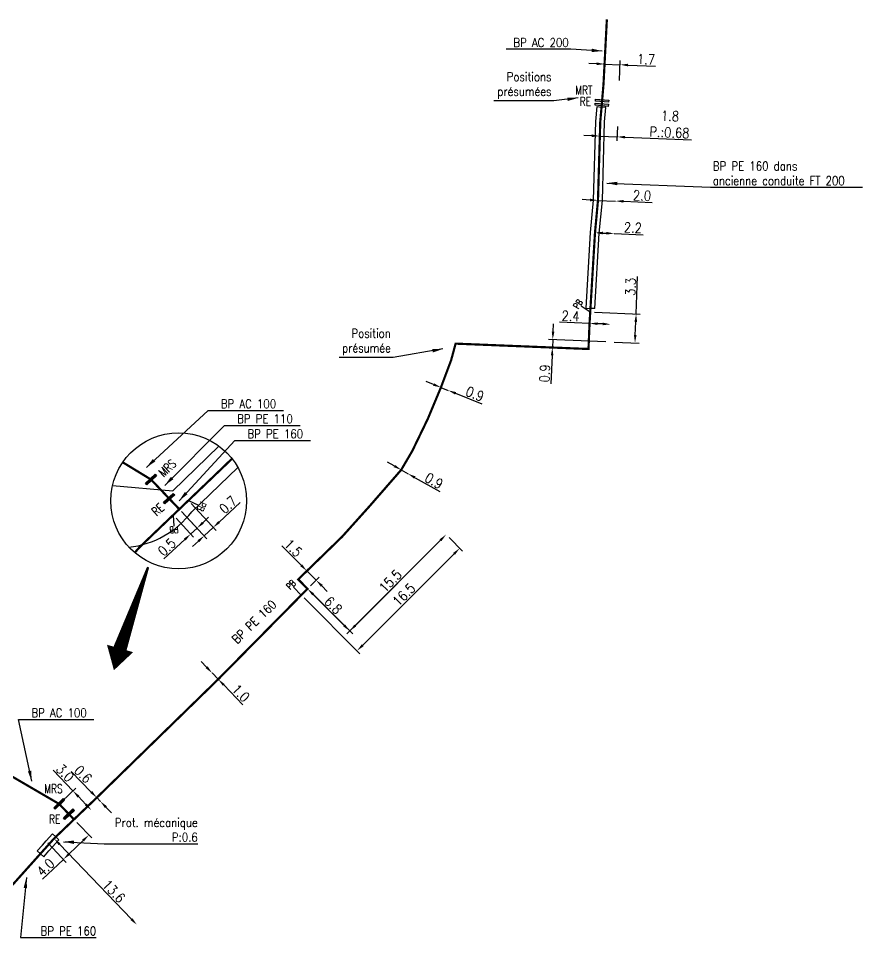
# Model space of a CAD drawing. Header units: millimetres. Extents: x 184998 to 186003, y 126995 to 128002.
# Drawn here: x 185500.7 to 185596.8, y 127895.6 to 128000.2 of the extents above; entities that cross this region are included whole.
import ezdxf
from ezdxf.enums import TextEntityAlignment as Align

# ---------------------------------------------------------------- set-up
doc = ezdxf.new("R2010")
doc.units = ezdxf.units.MM
doc.header["$PDMODE"] = 34
doc.linetypes.add('L_25_AP', pattern=[2000, 1000, 1000])
doc.linetypes.add('L_25_PE', pattern=[2000, 1000, 1000])
doc.layers.get('0').update_dxf_attribs({"linetype": 'CONTINUOUS'})
doc.layers.get('DEFPOINTS').update_dxf_attribs({"linetype": 'CONTINUOUS'})
for name, color, linetype in [('L_150', 1, 'CONTINUOUS'), ('L_340', 7, 'CONTINUOUS'), ('L_400', 7, 'CONTINUOUS'), ('L_420', 7, 'CONTINUOUS'), ('L_900', 7, 'CONTINUOUS')]:
    doc.layers.add(name, color=color, linetype=linetype)
doc.styles.add('G_ROMANS', font='ROMANS.SHX', dxfattribs={"width": 0.75})
doc.styles.get("Standard").update_dxf_attribs({"font": 'romans.shx', "width": 0.85})
doc.dimstyles.get("Standard").update_dxf_attribs({"dimtxt": 1.5, "dimasz": 1.2, "dimexe": 0.625, "dimexo": 0.625, "dimgap": 0.25, "dimtad": 1, "dimdec": 1, "dimzin": 0, "dimdsep": 46, "dimtxsty": 'Standard', "dimcen": -0.5, "dimadec": 0, "dimazin": 0, "dimtfac": 1, "dimtdec": 1, "dimtmove": 0, "dimatfit": 3, "dimfxl": 0, "dimtolj": 1, "dimtzin": 0, "dimarcsym": 0})

# ---------------------------------------------------------------- blocks, each defined once
blk = doc.blocks.new('*D191')
at = {"layer": 'DEFPOINTS', "color": 0, "linetype": 'Continuous', "transparency": 16777216}
for p in [(185504.81, 127906.85), (185514.23, 127897.04), (185514.23, 127897.04)]:
    blk.add_point(p, dxfattribs=at)
at = {"layer": 'L_150', "color": 0, "linetype": 'Continuous', "lineweight": -2, "transparency": 16777216}
blk.add_line((185505.43, 127906.2), (185513.61, 127897.69), dxfattribs=at)
at = {"layer": 'L_150', "color": 0, "linetype": 'Continuous', "transparency": 16777216}
for points in [[(185505.54, 127906.3), (185505.33, 127906.09), (185504.81, 127906.85)], [(185513.72, 127897.79), (185513.5, 127897.58), (185514.23, 127897.04)]]:
    blk.add_solid(points, dxfattribs=at)
at = {"layer": 'L_150', "color": 0, "linetype": 'Continuous', "transparency": 16777216, "insert": (185511.61, 127900.85), "char_height": 1.125, "attachment_point": 5, "rotation": 313.8435}
blk.add_mtext('\\A1;13.6', dxfattribs=at)
blk = doc.blocks.new('*D193')
at = {"layer": 'DEFPOINTS', "color": 0, "linetype": 'Continuous', "transparency": 16777216}
for p in [(185522.79, 127925.68), (185523.49, 127924.97), (185523.49, 127924.97)]:
    blk.add_point(p, dxfattribs=at)
at = {"layer": 'L_150', "color": 0, "linetype": 'Continuous', "lineweight": -2, "transparency": 16777216}
for p, q in [((185522.17, 127926.33), (185521.54, 127926.98)), ((185522.79, 127925.68), (185523.49, 127924.97)), ((185524.11, 127924.32), (185526.3, 127922.06))]:
    blk.add_line(p, q, dxfattribs=at)
at = {"layer": 'L_150', "color": 0, "linetype": 'Continuous', "transparency": 16777216}
for points in [[(185522.28, 127926.44), (185522.06, 127926.23), (185522.79, 127925.68)], [(185524.22, 127924.42), (185524.01, 127924.22), (185523.49, 127924.97)]]:
    blk.add_solid(points, dxfattribs=at)
at = {"layer": 'L_150', "color": 0, "linetype": 'Continuous', "transparency": 16777216, "insert": (185526.06, 127923.39), "char_height": 1.125, "attachment_point": 5, "rotation": 314.0638}
blk.add_mtext('\\A1;1.0', dxfattribs=at)
blk = doc.blocks.new('*D198')
at = {"layer": 'DEFPOINTS', "color": 0, "linetype": 'Continuous', "transparency": 16777216}
for p in [(185509.67, 127911.5), (185510.08, 127911.07), (185510.08, 127911.07)]:
    blk.add_point(p, dxfattribs=at)
at = {"layer": 'L_150', "color": 0, "linetype": 'Continuous', "lineweight": -2, "transparency": 16777216}
for p, q in [((185509.04, 127912.14), (185506.75, 127914.49)), ((185510.08, 127911.07), (185509.67, 127911.5)), ((185510.71, 127910.42), (185511.34, 127909.78))]:
    blk.add_line(p, q, dxfattribs=at)
at = {"layer": 'L_150', "color": 0, "linetype": 'Continuous', "transparency": 16777216}
for points in [[(185509.15, 127912.25), (185508.93, 127912.04), (185509.67, 127911.5)], [(185510.82, 127910.53), (185510.6, 127910.32), (185510.08, 127911.07)]]:
    blk.add_solid(points, dxfattribs=at)
at = {"layer": 'L_150', "color": 0, "linetype": 'Continuous', "transparency": 16777216, "insert": (185508.12, 127914.16), "char_height": 1.125, "attachment_point": 5, "rotation": 314.2137}
blk.add_mtext('\\A1;0.6', dxfattribs=at)
blk = doc.blocks.new('L_340_13')
at = {"color": 0, "linetype": 'Continuous', "flags": 128}
blk.add_lwpolyline([(0, 0), (0, 1.25)], dxfattribs=at)
at = {"color": 0, "linetype": 'Continuous', "style": 'G_ROMANS', "width": 0.75}
blk.add_text('PB', height=0.75, dxfattribs=at).set_placement((0, 1.66), align=Align.MIDDLE)
at = {"color": 0, "linetype": 'Continuous', "width": 0.75, "flags": 3}
for tag, p in [('DEF_LEG', (0, -10)), ('DEF_COUP', (0, -12.5)), ('DEF_TYPE', (0, -15))]:
    blk.add_attdef(tag, text='', height=1.2, dxfattribs=at).set_placement(p, align=Align.MIDDLE)
blk = doc.blocks.new('L_340_21')
at = {"linetype": 'Continuous'}
blk.add_hatch(color=0, dxfattribs=at).paths.add_polyline_path([(0.125, 0.75), (-0.125, 0.75), (-0.125, -0.75), (0.125, -0.75)])
at = {"color": 0, "linetype": 'Continuous'}
blk.add_lwpolyline([(-0.125, 0.75), (0.125, 0.75), (0.125, -0.75), (-0.125, -0.75)], close=True, dxfattribs=at)
at = {"color": 0, "linetype": 'Continuous', "width": 0.75}
for tag, height, flags, p in [('RE', 1, 8, (0, 2)), ('DEF_LEG', 1.2, 3, (0, -5)), ('DEF_COUP', 1.2, 3, (0, -7.5)), ('DEF_TYPE', 1.2, 3, (0, -10))]:
    blk.add_attdef(tag, text='', height=height, dxfattribs=dict(at, flags=flags)).set_placement(p, align=Align.MIDDLE)
blk = doc.blocks.new('L_340_18')
at = {"linetype": 'Continuous'}
blk.add_hatch(color=0, dxfattribs=at).paths.add_polyline_path([(0.12, 0.75), (-0.12, 0.75), (-0.12, -0.75), (0.12, -0.75)])
at = {"color": 0, "linetype": 'Continuous'}
blk.add_lwpolyline([(-0.12, 0.75), (0.12, 0.75), (0.12, -0.75), (-0.12, -0.75)], close=True, dxfattribs=at)
at = {"color": 0, "linetype": 'Continuous', "width": 0.75}
for tag, height, flags, p in [('MRS', 1, 8, (0, 2.18)), ('DEF_LEG', 1.2, 3, (0, -5)), ('DEF_COUP', 1.2, 3, (0, -7.5)), ('DEF_TYPE', 1.2, 3, (0, -10))]:
    blk.add_attdef(tag, text='', height=height, dxfattribs=dict(at, flags=flags)).set_placement(p, align=Align.MIDDLE)
blk = doc.blocks.new('*D277')
at = {"layer": 'DEFPOINTS', "color": 0, "linetype": 'Continuous', "transparency": 16777216}
for p in [(185518.37, 127943.63), (185519, 127944.42), (185521.08, 127942.16)]:
    blk.add_point(p, dxfattribs=at)
at = {"layer": 'L_900', "color": 0, "linetype": 'Continuous', "lineweight": -2, "transparency": 16777216}
for p, q in [((185519.32, 127944.07), (185521.4, 127941.82)), ((185518.69, 127943.28), (185520.67, 127941.14)), ((185521.74, 127942.78), (185522.4, 127943.39)), ((185521.08, 127942.16), (185520.35, 127941.49)), ((185519.69, 127940.87), (185517.29, 127938.65))]:
    blk.add_line(p, q, dxfattribs=at)
at = {"layer": 'L_900', "color": 0, "linetype": 'Continuous', "transparency": 16777216}
for points in [[(185521.64, 127942.89), (185521.85, 127942.67), (185521.08, 127942.16)], [(185519.59, 127940.98), (185519.79, 127940.76), (185520.35, 127941.49)]]:
    blk.add_solid(points, dxfattribs=at)
at = {"layer": 'L_900', "color": 0, "linetype": 'Continuous', "transparency": 16777216, "insert": (185517.65, 127940), "char_height": 1.125, "attachment_point": 5, "rotation": 42.8126}
blk.add_mtext('\\A1;0.5', dxfattribs=at)
blk = doc.blocks.new('*D278')
at = {"layer": 'DEFPOINTS', "color": 0, "linetype": 'Continuous', "transparency": 16777216}
for p in [(185520.09, 127945.3), (185519, 127944.42), (185521.9, 127941.29)]:
    blk.add_point(p, dxfattribs=at)
at = {"layer": 'L_900', "color": 0, "linetype": 'Continuous', "lineweight": -2, "transparency": 16777216}
for p, q in [((185520.41, 127944.96), (185523.24, 127941.9)), ((185523.58, 127942.85), (185525.99, 127945.08)), ((185519.32, 127944.07), (185522.21, 127940.94)), ((185521.9, 127941.29), (185522.92, 127942.24)), ((185521.24, 127940.68), (185520.58, 127940.06))]:
    blk.add_line(p, q, dxfattribs=at)
at = {"layer": 'L_900', "color": 0, "linetype": 'Continuous', "transparency": 16777216}
for points in [[(185523.48, 127942.96), (185523.69, 127942.74), (185522.92, 127942.24)], [(185521.13, 127940.79), (185521.34, 127940.57), (185521.9, 127941.29)]]:
    blk.add_solid(points, dxfattribs=at)
at = {"layer": 'L_900', "color": 0, "linetype": 'Continuous', "transparency": 16777216, "insert": (185524.61, 127944.82), "char_height": 1.125, "attachment_point": 5, "rotation": 42.8126}
blk.add_mtext('\\A1;0.7', dxfattribs=at)
blk = doc.blocks.new('*D857')
at = {"layer": 'DEFPOINTS', "color": 0, "linetype": 'Continuous', "transparency": 16777216}
for p in [(185505.39, 127910.78), (185509.05, 127910.08), (185509.05, 127910.08)]:
    blk.add_point(p, dxfattribs=at)
at = {"layer": 'L_340', "color": 0, "linetype": 'Continuous', "lineweight": -2, "transparency": 16777216}
for p, q in [((185506.96, 127912.27), (185504.69, 127914.64)), ((185505.73, 127911.1), (185507.29, 127912.59)), ((185508.43, 127910.73), (185507.58, 127911.62))]:
    blk.add_line(p, q, dxfattribs=at)
at = {"layer": 'L_340', "color": 0, "linetype": 'Continuous', "transparency": 16777216}
for points in [[(185507.69, 127911.72), (185507.47, 127911.51), (185506.96, 127912.27)], [(185508.53, 127910.83), (185508.32, 127910.62), (185509.05, 127910.08)]]:
    blk.add_solid(points, dxfattribs=at)
at = {"layer": 'L_340', "color": 0, "linetype": 'Continuous', "transparency": 16777216, "insert": (185506.06, 127914.3), "char_height": 1.125, "attachment_point": 5, "rotation": 313.6717}
blk.add_mtext('\\A1;3.0', dxfattribs=at)
blk = doc.blocks.new('*D858')
at = {"layer": 'DEFPOINTS', "color": 0, "linetype": 'Continuous', "ltscale": 0.5, "transparency": 16777216}
for p in [(185507.07, 127909.02), (185503.76, 127906.68), (185505.87, 127904.48)]:
    blk.add_point(p, dxfattribs=at)
at = {"layer": 'L_150', "color": 0, "linetype": 'Continuous', "lineweight": -2, "ltscale": 0.5, "transparency": 16777216}
for p, q in [((185507.4, 127908.68), (185509.09, 127906.91)), ((185504.09, 127906.34), (185506.19, 127904.14)), ((185508.12, 127906.62), (185506.52, 127905.1)), ((185505.87, 127904.48), (185503.5, 127902.21))]:
    blk.add_line(p, q, dxfattribs=at)
at = {"layer": 'L_150', "color": 0, "linetype": 'Continuous', "ltscale": 0.5, "transparency": 16777216}
for points in [[(185508.01, 127906.73), (185508.22, 127906.52), (185508.77, 127907.25)], [(185506.42, 127905.21), (185506.62, 127904.99), (185505.87, 127904.48)]]:
    blk.add_solid(points, dxfattribs=at)
at = {"layer": 'L_150', "color": 0, "linetype": 'Continuous', "ltscale": 0.5, "transparency": 16777216, "insert": (185503.84, 127903.57), "char_height": 1.125, "attachment_point": 5, "rotation": 43.7068}
blk.add_mtext('\\A1;4.0', dxfattribs=at)
blk = doc.blocks.new('*D1221')
at = {"layer": 'DEFPOINTS', "color": 0, "linetype": 'Continuous', "transparency": 16777216}
for p in [(185549.41, 127941.42), (185549.41, 127941.42), (185533.65, 127935.26)]:
    blk.add_point(p, dxfattribs=at)
at = {"layer": 'L_150', "color": 0, "linetype": 'Continuous', "lineweight": -2, "transparency": 16777216}
for p, q in [((185539.09, 127931.09), (185548.78, 127940.78)), ((185533.98, 127934.93), (185538.79, 127930.13))]:
    blk.add_line(p, q, dxfattribs=at)
at = {"layer": 'L_150', "color": 0, "linetype": 'Continuous', "transparency": 16777216}
for points in [[(185548.67, 127940.89), (185548.88, 127940.68), (185549.41, 127941.42)], [(185538.99, 127931.2), (185539.2, 127930.99), (185538.46, 127930.46)]]:
    blk.add_solid(points, dxfattribs=at)
at = {"layer": 'L_150', "color": 0, "linetype": 'Continuous', "transparency": 16777216, "insert": (185543.07, 127936.14), "char_height": 1.125, "attachment_point": 5, "rotation": 45.0062}
blk.add_mtext('\\A1;15.5', dxfattribs=at)
blk = doc.blocks.new('*D1222')
at = {"layer": 'DEFPOINTS', "color": 0, "linetype": 'Continuous', "transparency": 16777216}
for p in [(185549.41, 127941.42), (185533.65, 127935.26), (185538.46, 127930.46)]:
    blk.add_point(p, dxfattribs=at)
at = {"layer": 'L_150', "color": 0, "linetype": 'Continuous', "lineweight": -2, "transparency": 16777216}
for p, q in [((185549.08, 127941.09), (185538.12, 127930.13)), ((185534.28, 127934.63), (185537.82, 127931.09))]:
    blk.add_line(p, q, dxfattribs=at)
at = {"layer": 'L_150', "color": 0, "linetype": 'Continuous', "transparency": 16777216}
for points in [[(185534.39, 127934.73), (185534.18, 127934.52), (185533.65, 127935.26)], [(185537.93, 127931.2), (185537.71, 127930.99), (185538.46, 127930.46)]]:
    blk.add_solid(points, dxfattribs=at)
at = {"layer": 'L_150', "color": 0, "linetype": 'Continuous', "transparency": 16777216, "insert": (185536.58, 127933.39), "char_height": 1.125, "attachment_point": 5, "rotation": 315.0062}
blk.add_mtext('\\A1;6.8', dxfattribs=at)
blk = doc.blocks.new('*D1223')
at = {"layer": 'DEFPOINTS', "color": 0, "linetype": 'Continuous', "transparency": 16777216}
for p in [(185549.41, 127941.42), (185550.96, 127939.87), (185532.94, 127934.55)]:
    blk.add_point(p, dxfattribs=at)
at = {"layer": 'L_340', "color": 0, "linetype": 'Continuous', "lineweight": -2, "transparency": 16777216}
for p, q in [((185549.75, 127941.09), (185551.29, 127939.54)), ((185539.93, 127928.84), (185550.32, 127939.24)), ((185533.28, 127934.22), (185539.62, 127927.87))]:
    blk.add_line(p, q, dxfattribs=at)
at = {"layer": 'L_340', "color": 0, "linetype": 'Continuous', "transparency": 16777216}
for points in [[(185550.22, 127939.34), (185550.43, 127939.13), (185550.96, 127939.87)], [(185539.82, 127928.95), (185540.04, 127928.74), (185539.29, 127928.21)]]:
    blk.add_solid(points, dxfattribs=at)
at = {"layer": 'L_340', "color": 0, "linetype": 'Continuous', "transparency": 16777216, "insert": (185544.62, 127934.59), "char_height": 1.125, "attachment_point": 5, "rotation": 45.0062}
blk.add_mtext('\\A1;16.5', dxfattribs=at)
blk = doc.blocks.new('*D1224')
at = {"layer": 'DEFPOINTS', "color": 0, "linetype": 'Continuous', "transparency": 16777216}
for p in [(185532.59, 127936.33), (185534.63, 127936.24), (185533.65, 127935.26)]:
    blk.add_point(p, dxfattribs=at)
at = {"layer": 'L_150', "color": 0, "linetype": 'Continuous', "lineweight": -2, "transparency": 16777216}
for p, q in [((185532.93, 127937.94), (185530.71, 127940.16)), ((185532.92, 127936.66), (185533.9, 127937.64)), ((185534.63, 127936.24), (185533.56, 127937.3)), ((185533.98, 127935.6), (185534.96, 127936.57)), ((185535.26, 127935.61), (185535.9, 127934.97))]:
    blk.add_line(p, q, dxfattribs=at)
at = {"layer": 'L_150', "color": 0, "linetype": 'Continuous', "transparency": 16777216}
for points in [[(185533.03, 127938.05), (185532.82, 127937.83), (185533.56, 127937.3)], [(185535.37, 127935.71), (185535.16, 127935.5), (185534.63, 127936.24)]]:
    blk.add_solid(points, dxfattribs=at)
at = {"layer": 'L_150', "color": 0, "linetype": 'Continuous', "transparency": 16777216, "insert": (185532.03, 127939.9), "char_height": 1.125, "attachment_point": 5, "rotation": 315.0062}
blk.add_mtext('\\A1;1.5', dxfattribs=at)
blk = doc.blocks.new('*D1225')
at = {"layer": 'DEFPOINTS', "color": 0, "linetype": 'Continuous', "transparency": 16777216}
for p in [(185544.31, 127948.79), (185545.09, 127948.35), (185545.09, 127948.35)]:
    blk.add_point(p, dxfattribs=at)
at = {"layer": 'L_150', "color": 0, "linetype": 'Continuous', "lineweight": -2, "transparency": 16777216}
for p, q in [((185543.52, 127949.23), (185542.74, 127949.67)), ((185544.31, 127948.79), (185545.09, 127948.35)), ((185545.88, 127947.9), (185548.69, 127946.32))]:
    blk.add_line(p, q, dxfattribs=at)
at = {"layer": 'L_150', "color": 0, "linetype": 'Continuous', "transparency": 16777216}
for points in [[(185543.6, 127949.36), (185543.45, 127949.1), (185544.31, 127948.79)], [(185545.95, 127948.04), (185545.8, 127947.77), (185545.09, 127948.35)]]:
    blk.add_solid(points, dxfattribs=at)
at = {"layer": 'L_150', "color": 0, "linetype": 'Continuous', "transparency": 16777216, "insert": (185548.04, 127947.54), "char_height": 1.125, "attachment_point": 5, "rotation": 330.6011}
blk.add_mtext('\\A1;0.9', dxfattribs=at)
blk = doc.blocks.new('*D1226')
at = {"layer": 'DEFPOINTS', "color": 0, "linetype": 'Continuous', "transparency": 16777216}
for p in [(185548.83, 127958.17), (185549.66, 127957.83), (185549.66, 127957.83)]:
    blk.add_point(p, dxfattribs=at)
at = {"layer": 'L_150', "color": 0, "linetype": 'Continuous', "lineweight": -2, "transparency": 16777216}
for p, q in [((185547.99, 127958.5), (185547.15, 127958.83)), ((185548.83, 127958.17), (185549.66, 127957.83)), ((185550.5, 127957.5), (185553.5, 127956.3))]:
    blk.add_line(p, q, dxfattribs=at)
at = {"layer": 'L_150', "color": 0, "linetype": 'Continuous', "transparency": 16777216}
for points in [[(185548.05, 127958.64), (185547.93, 127958.36), (185548.83, 127958.17)], [(185550.55, 127957.64), (185550.44, 127957.36), (185549.66, 127957.83)]]:
    blk.add_solid(points, dxfattribs=at)
at = {"layer": 'L_150', "color": 0, "linetype": 'Continuous', "transparency": 16777216, "insert": (185552.7, 127957.43), "char_height": 1.125, "attachment_point": 5, "rotation": 338.2512}
blk.add_mtext('\\A1;0.9', dxfattribs=at)
blk = doc.blocks.new('*D1227')
at = {"layer": 'DEFPOINTS', "color": 0, "linetype": 'Continuous', "transparency": 16777216}
for p in [(185561.55, 127963.61), (185565.62, 127962.54), (185568.06, 127963.34)]:
    blk.add_point(p, dxfattribs=at)
at = {"layer": 'L_150', "color": 0, "linetype": 'Continuous', "lineweight": -2, "transparency": 16777216}
for p, q in [((185561.59, 127964.51), (185561.62, 127965.4)), ((185567.59, 127963.36), (185561.08, 127963.62)), ((185561.55, 127963.61), (185561.51, 127962.71)), ((185565.16, 127962.56), (185561.04, 127962.73)), ((185561.48, 127961.81), (185561.35, 127958.58))]:
    blk.add_line(p, q, dxfattribs=at)
at = {"layer": 'L_150', "color": 0, "linetype": 'Continuous', "transparency": 16777216}
for points in [[(185561.44, 127964.51), (185561.74, 127964.5), (185561.55, 127963.61)], [(185561.33, 127961.81), (185561.63, 127961.8), (185561.51, 127962.71)]]:
    blk.add_solid(points, dxfattribs=at)
at = {"layer": 'L_150', "color": 0, "linetype": 'Continuous', "transparency": 16777216, "insert": (185560.64, 127959.77), "char_height": 1.125, "attachment_point": 5, "rotation": 87.6986}
blk.add_mtext('\\A1;0.9', dxfattribs=at)
blk = doc.blocks.new('*D1228')
at = {"layer": 'DEFPOINTS', "color": 0, "linetype": 'Continuous', "transparency": 16777216}
for p in [(185565.82, 127966.74), (185568.06, 127963.34), (185570.91, 127963.23)]:
    blk.add_point(p, dxfattribs=at)
at = {"layer": 'L_340', "color": 0, "linetype": 'Continuous', "lineweight": -2, "transparency": 16777216}
for p, q in [((185571.04, 127966.53), (185571.21, 127970.78)), ((185566.29, 127966.72), (185571.51, 127966.51)), ((185570.94, 127964.13), (185571, 127965.63)), ((185568.53, 127963.33), (185571.37, 127963.21))]:
    blk.add_line(p, q, dxfattribs=at)
at = {"layer": 'L_340', "color": 0, "linetype": 'Continuous', "transparency": 16777216}
for points in [[(185570.85, 127965.63), (185571.15, 127965.62), (185571.04, 127966.53)], [(185570.79, 127964.14), (185571.09, 127964.12), (185570.91, 127963.23)]]:
    blk.add_solid(points, dxfattribs=at)
at = {"layer": 'L_340', "color": 0, "linetype": 'Continuous', "transparency": 16777216, "insert": (185570.41, 127969.62), "char_height": 1.125, "attachment_point": 5, "rotation": 87.6986}
blk.add_mtext('\\A1;3.3', dxfattribs=at)
blk = doc.blocks.new('*D1229')
at = {"layer": 'DEFPOINTS', "color": 0, "linetype": 'Continuous', "transparency": 16777216}
for p in [(185565.74, 127965.45), (185568.14, 127965.35), (185568.14, 127965.35)]:
    blk.add_point(p, dxfattribs=at)
at = {"layer": 'L_150', "color": 0, "linetype": 'Continuous', "lineweight": -2, "transparency": 16777216}
for p, q in [((185565.74, 127965.45), (185562.34, 127965.59)), ((185567.24, 127965.39), (185566.64, 127965.42))]:
    blk.add_line(p, q, dxfattribs=at)
at = {"layer": 'L_150', "color": 0, "linetype": 'Continuous', "transparency": 16777216}
for points in [[(185566.65, 127965.56), (185566.63, 127965.27), (185565.74, 127965.45)], [(185567.25, 127965.54), (185567.23, 127965.24), (185568.14, 127965.35)]]:
    blk.add_solid(points, dxfattribs=at)
at = {"layer": 'L_150', "color": 0, "linetype": 'Continuous', "transparency": 16777216, "insert": (185563.58, 127966.29), "char_height": 1.125, "attachment_point": 5, "rotation": 357.6986}
blk.add_mtext('\\A1;2.4', dxfattribs=at)
blk = doc.blocks.new('*D1230')
at = {"layer": 'DEFPOINTS', "color": 0, "linetype": 'Continuous', "transparency": 16777216}
for p in [(185566.7, 127979.45), (185568.7, 127979.37), (185568.7, 127979.37)]:
    blk.add_point(p, dxfattribs=at)
at = {"layer": 'L_150', "color": 0, "linetype": 'Continuous', "lineweight": -2, "transparency": 16777216}
for p, q in [((185565.8, 127979.49), (185564.91, 127979.53)), ((185566.7, 127979.45), (185568.7, 127979.37)), ((185569.6, 127979.34), (185572.88, 127979.2))]:
    blk.add_line(p, q, dxfattribs=at)
at = {"layer": 'L_150', "color": 0, "linetype": 'Continuous', "transparency": 16777216}
for points in [[(185565.81, 127979.64), (185565.8, 127979.34), (185566.7, 127979.45)], [(185569.61, 127979.49), (185569.6, 127979.19), (185568.7, 127979.37)]]:
    blk.add_solid(points, dxfattribs=at)
at = {"layer": 'L_150', "color": 0, "linetype": 'Continuous', "transparency": 16777216, "insert": (185571.72, 127980), "char_height": 1.125, "attachment_point": 5, "rotation": 357.6986}
blk.add_mtext('\\A1;2.0', dxfattribs=at)
blk = doc.blocks.new('*D1231')
at = {"layer": 'DEFPOINTS', "color": 0, "linetype": 'Continuous', "transparency": 16777216}
for p in [(185566.36, 127975.76), (185568.55, 127975.68), (185568.55, 127975.68)]:
    blk.add_point(p, dxfattribs=at)
at = {"layer": 'L_150', "color": 0, "linetype": 'Continuous', "lineweight": -2, "transparency": 16777216}
for p, q in [((185567.26, 127975.73), (185567.65, 127975.71)), ((185568.55, 127975.68), (185571.83, 127975.54))]:
    blk.add_line(p, q, dxfattribs=at)
at = {"layer": 'L_150', "color": 0, "linetype": 'Continuous', "transparency": 16777216}
for points in [[(185567.26, 127975.88), (185567.25, 127975.58), (185566.36, 127975.76)], [(185567.66, 127975.86), (185567.65, 127975.56), (185568.55, 127975.68)]]:
    blk.add_solid(points, dxfattribs=at)
at = {"layer": 'L_150', "color": 0, "linetype": 'Continuous', "transparency": 16777216, "insert": (185570.67, 127976.34), "char_height": 1.125, "attachment_point": 5, "rotation": 357.6986}
blk.add_mtext('\\A1;2.2', dxfattribs=at)
blk = doc.blocks.new('*D1232')
at = {"layer": 'DEFPOINTS', "color": 0, "linetype": 'Continuous', "transparency": 16777216}
for p in [(185566.96, 127988.4), (185568.95, 127988.3), (185568.88, 127986.67)]:
    blk.add_point(p, dxfattribs=at)
at = {"layer": 'L_150', "color": 0, "linetype": 'Continuous', "lineweight": -2, "transparency": 16777216}
for p, q in [((185566.94, 127987.93), (185566.88, 127986.29)), ((185568.93, 127987.84), (185568.86, 127986.21)), ((185566, 127986.8), (185565.1, 127986.83)), ((185566.9, 127986.76), (185568.88, 127986.67)), ((185569.78, 127986.64), (185577.35, 127986.32))]:
    blk.add_line(p, q, dxfattribs=at)
at = {"layer": 'L_150', "color": 0, "linetype": 'Continuous', "transparency": 16777216}
for points in [[(185566, 127986.95), (185565.99, 127986.65), (185566.9, 127986.76)], [(185569.78, 127986.79), (185569.77, 127986.49), (185568.88, 127986.67)]]:
    blk.add_solid(points, dxfattribs=at)
at = {"layer": 'L_150', "color": 0, "linetype": 'Continuous', "transparency": 16777216, "insert": (185574.87, 127988.11), "char_height": 1.125, "attachment_point": 5, "rotation": 357.6082}
blk.add_mtext('\\A1;1.8\\PP.:0.68', dxfattribs=at)
blk = doc.blocks.new('*D1233')
at = {"layer": 'DEFPOINTS', "color": 0, "linetype": 'Continuous', "transparency": 16777216}
for p in [(185567.45, 127994.95), (185569.22, 127994.88), (185569.13, 127992.61)]:
    blk.add_point(p, dxfattribs=at)
at = {"layer": 'L_150', "color": 0, "linetype": 'Continuous', "lineweight": -2, "transparency": 16777216}
for p, q in [((185566.55, 127994.99), (185565.65, 127995.03)), ((185567.45, 127994.95), (185569.22, 127994.88)), ((185569.14, 127993.08), (185569.24, 127995.35)), ((185570.12, 127994.84), (185573.26, 127994.71))]:
    blk.add_line(p, q, dxfattribs=at)
at = {"layer": 'L_150', "color": 0, "linetype": 'Continuous', "transparency": 16777216}
for points in [[(185566.55, 127995.14), (185566.54, 127994.84), (185567.45, 127994.95)], [(185570.13, 127994.99), (185570.11, 127994.69), (185569.22, 127994.88)]]:
    blk.add_solid(points, dxfattribs=at)
at = {"layer": 'L_150', "color": 0, "linetype": 'Continuous', "transparency": 16777216, "insert": (185572.17, 127995.5), "char_height": 1.125, "attachment_point": 5, "rotation": 357.6082}
blk.add_mtext('\\A1;1.7', dxfattribs=at)
blk = doc.blocks.new('L_340_17')
at = {"linetype": 'Continuous'}
blk.add_hatch(color=0, dxfattribs=at).paths.add_polyline_path([(0.125, 0.75), (-0.125, 0.75), (-0.125, -0.75), (0.125, -0.75)])
at = {"color": 0, "linetype": 'Continuous'}
blk.add_lwpolyline([(-0.125, 0.75), (0.125, 0.75), (0.125, -0.75), (-0.125, -0.75)], close=True, dxfattribs=at)
at = {"color": 0, "linetype": 'Continuous', "width": 0.75}
for tag, height, flags, p in [('MRT', 1, 8, (0, 2.5)), ('DEF_LEG', 1.2, 3, (0, -5)), ('DEF_COUP', 1.2, 3, (0, -7.5)), ('DEF_TYPE', 1.2, 3, (0, -10))]:
    blk.add_attdef(tag, text='', height=height, dxfattribs=dict(at, flags=flags)).set_placement(p, align=Align.MIDDLE)

msp = doc.modelspace()

# ---------------------------------------------------------------- linework, layer by layer
at = {"layer": 'L_150', "linetype": 'L_25_AP', "const_width": 0.25}
for points in [[(185445.6, 128000), (185445.94, 127998.53), (185448.89, 127985.82), (185449.61, 127982.7), (185449.9, 127982.76), (185452.2, 127976.44), (185454.39, 127971.62), (185459.88, 127960.97), (185465.05, 127950.29), (185480.95, 127932.81), (185497.57, 127915.34), (185505.39, 127910.78)], [(185567.71, 128000.03), (185567.33, 127992.7), (185567.17, 127990.79)]]:
    msp.add_lwpolyline(points, dxfattribs=at)
at = {"layer": 'L_150', "linetype": 'L_25_PE', "const_width": 0.25}
for points in [[(185567.17, 127990.79), (185566.96, 127988.4), (185566.7, 127979.45), (185566.36, 127975.76), (185565.74, 127965.45), (185565.62, 127962.54), (185550.5, 127963.15), (185549.99, 127961.26), (185548.83, 127958.17), (185547.34, 127954.6), (185545.57, 127950.94), (185544.31, 127948.79), (185540.71, 127944.66), (185537.59, 127941.19), (185532.59, 127936.33), (185533.65, 127935.26), (185523.49, 127924.97), (185509.67, 127911.5), (185504.81, 127906.85), (185504.81, 127906.85), (185504.81, 127906.85), (185504.81, 127906.85), (185504.81, 127906.85), (185498.89, 127900.25)], [(185505.39, 127910.78), (185507.07, 127909.02)]]:
    msp.add_lwpolyline(points, dxfattribs=at)
at = {"layer": 'L_400', "color": 7, "linetype": 'CONTINUOUS'}
for p, q in [((185566.46, 127988.42), (185566.61, 127990.11)), ((185566.61, 127990.11), (185567.11, 127990.07)), ((185567.6, 127990.03), (185567.11, 127990.07)), ((185567.46, 127988.37), (185567.6, 127990.03)), ((185566.2, 127979.48), (185566.46, 127988.42)), ((185567.2, 127979.42), (185567.46, 127988.37)), ((185565.86, 127975.8), (185566.2, 127979.48)), ((185566.85, 127975.73), (185567.2, 127979.42)), ((185565.34, 127967.19), (185565.86, 127975.8)), ((185566.34, 127967.13), (185566.85, 127975.73)), ((185565.34, 127967.19), (185565.84, 127967.16)), ((185566.34, 127967.13), (185565.84, 127967.16))]:
    msp.add_line(p, q, dxfattribs=at)
at = {"layer": 'L_420', "color": 7, "linetype": 'CONTINUOUS'}
for p, q in [((185503.91, 127906.59), (185504.64, 127907.37)), ((185504.64, 127907.37), (185505, 127907.03)), ((185505.37, 127906.69), (185505, 127907.03)), ((185502.89, 127905.45), (185503.48, 127906.11)), ((185503.48, 127906.11), (185503.91, 127906.59)), ((185504.23, 127905.44), (185504.65, 127905.91)), ((185504.65, 127905.91), (185505.37, 127906.69)), ((185502.89, 127905.45), (185503.26, 127905.11)), ((185503.63, 127904.78), (185503.26, 127905.11)), ((185503.63, 127904.78), (185504.23, 127905.44))]:
    msp.add_line(p, q, dxfattribs=at)
at = {"layer": 'L_900', "color": 252, "linetype": 'Continuous'}
msp.add_lwpolyline([(185511.46, 127947.01), (185518.34, 127946.4), (185523.57, 127951.5)], dxfattribs=at)
at = {"layer": 'L_900', "color": 1, "linetype": 'Continuous', "const_width": 0.25, "flags": 128}
for points in [[(185525.05, 127950.06), (185524.25, 127949.28), (185514.53, 127939.98), (185514.53, 127939.98), (185514.53, 127939.98), (185514.53, 127939.98), (185514.53, 127939.98), (185513.99, 127939.37)], [(185512.62, 127949.65), (185515.84, 127947.69)], [(185515.84, 127947.69), (185518.98, 127944.4)]]:
    msp.add_lwpolyline(points, dxfattribs=at)
at = {"layer": 'L_900', "color": 252, "linetype": 'Continuous'}
msp.add_lwpolyline([(185513.33, 127940, 0.206938), (185520.47, 127944.01), (185525.73, 127949.04)], format="xyb", dxfattribs=at)
at = {"layer": 'L_900', "color": 254, "linetype": 'Continuous', "ltscale": 0.5, "flags": 128}
msp.add_lwpolyline([(185515.51, 127937.73, 0.257, 1.54, 0), (185512.32, 127928.47, 1.54, 0, 0), (185511.62, 127925.99, 0, 3.09, 0), (185512.32, 127928.47, 3.09, 3.09, 0)], format="xyseb", dxfattribs=at)
at = {"layer": 'L_900', "linetype": 'Continuous'}
msp.add_circle((185518.99, 127945.27), 7.73, dxfattribs=at)

# ---------------------------------------------------------------- block references
at = {"layer": 'L_340'}
ref = msp.add_blockref('L_340_17', (185567.17, 127990.79), dxfattribs=dict(at, rotation=85.17592465621141))
ref.add_attrib('MRT', 'MRT', dxfattribs={"layer": '0', "color": 0, "linetype": 'Continuous', "height": 1, "style": 'G_ROMANS', "width": 0.75, "flags": 8}).set_placement((185565.09, 127991.99), align=Align.MIDDLE)
ref = msp.add_blockref('L_340_21', (185567.13, 127990.33), dxfattribs=dict(at, rotation=265.175924655796))
ref.add_attrib('RE', 'RE', dxfattribs={"layer": '0', "color": 0, "linetype": 'Continuous', "height": 1, "style": 'G_ROMANS', "width": 0.75, "flags": 8}).set_placement((185565.28, 127990.7), align=Align.MIDDLE)
for p, rotation in [((185565.82, 127966.74), 57.05568643241551), ((185532.94, 127934.55), 45.00616155802562)]:
    msp.add_blockref('L_340_13', p, dxfattribs=dict(at, rotation=rotation))
ref = msp.add_blockref('L_340_18', (185505.39, 127910.78), dxfattribs=dict(at, rotation=313.7067830932883))
ref.add_attrib('MRS', 'MRS', dxfattribs={"layer": '0', "color": 0, "linetype": 'Continuous', "height": 1, "style": 'G_ROMANS', "width": 0.75, "flags": 8}).set_placement((185504.74, 127912.52), align=Align.MIDDLE)
at = {"layer": 'L_900'}
ref = msp.add_blockref('L_340_18', (185515.84, 127947.69), dxfattribs=dict(at, rotation=313.706783093288))
ref.add_attrib('MRS', 'MRS', dxfattribs={"layer": '0', "color": 0, "linetype": 'Continuous', "height": 1, "rotation": 43.7068, "style": 'G_ROMANS', "width": 0.75, "flags": 8}).set_placement((185517.71, 127949), align=Align.MIDDLE)
ref = msp.add_blockref('L_340_21', (185517.9, 127945.53), dxfattribs=dict(at, rotation=131.3368248712328))
ref.add_attrib('RE', 'RE', dxfattribs={"layer": '0', "color": 0, "linetype": 'Continuous', "height": 1, "rotation": 41.3368, "style": 'G_ROMANS', "width": 0.75, "flags": 8}).set_placement((185516.62, 127944.27), align=Align.MIDDLE)
for p, rotation in [((185520.09, 127945.3), 245.9372847467295), ((185518.37, 127943.63), 182.7214164218725)]:
    msp.add_blockref('L_340_13', p, dxfattribs=dict(at, rotation=rotation))
ref = msp.add_blockref('L_340_21', (185506.5, 127909.62), dxfattribs=dict(at, rotation=133.7067830899359))
ref.add_attrib('RE', 'RE', dxfattribs={"layer": '0', "color": 0, "linetype": 'Continuous', "height": 1, "style": 'G_ROMANS', "width": 0.75, "flags": 8}).set_placement((185504.88, 127909.05), align=Align.MIDDLE)

# ---------------------------------------------------------------- texts
at = {"layer": 'L_150', "linetype": 'L_25_PE', "width": 0.85}
msp.add_text('BP PE 160', height=1, rotation=43.9222, dxfattribs=at).set_placement((185527.58, 127931.51), align=Align.MIDDLE)
at = {"layer": 'L_150', "linetype": 'Continuous', "ltscale": 0.5, "char_height": 1}
for s, insert, attachment_point in [('\\A1;BP AC 200', (185563.37, 127997.4), 6), ('\\A1;BP PE 160 dans\\Pancienne conduite FT 200', (185579.77, 127982.52), 4)]:
    msp.add_mtext(s, dxfattribs=dict(at, insert=insert, attachment_point=attachment_point))
at = {"layer": 'L_150', "linetype": 'Continuous', "char_height": 1}
for s, insert, attachment_point in [('Position\\Pprésumée', (185543.13, 127963.32), 6), ('BP AC 100', (185502.23, 127921.15), 4), ('BP PE 160', (185509.61, 127896.33), 6)]:
    msp.add_mtext(s, dxfattribs=dict(at, insert=insert, attachment_point=attachment_point))
at = {"layer": 'L_340', "linetype": 'Continuous', "insert": (185561.41, 127992.51), "char_height": 1, "attachment_point": 6}
msp.add_mtext('\\A1;Positions\\Pprésumées', dxfattribs=at)
at = {"layer": 'L_420', "linetype": 'Continuous', "insert": (185521.16, 127907.83), "char_height": 1, "attachment_point": 6}
msp.add_mtext('Prot. mécanique\\PP:0.6', dxfattribs=at)
at = {"layer": 'L_900', "color": 1, "linetype": 'Continuous', "char_height": 1, "attachment_point": 4}
for s, insert in [('BP AC 100', (185523.78, 127956.31)), ('BP PE 110', (185525.64, 127954.6)), ('BP PE 160', (185526.81, 127952.89))]:
    msp.add_mtext(s, dxfattribs=dict(at, insert=insert))

# ---------------------------------------------------------------- dimensions: what is measured, and where the dimension line sits
at = {"layer": 'L_150', "linetype": 'Continuous'}
for base, p1, p2, text, picture, middle in [((185569.22, 127994.88), (185567.45, 127994.95), (185569.13, 127992.61), '1.7', '*D1233', (185572.14, 127994.76)), ((185568.88, 127986.67), (185566.96, 127988.4), (185568.95, 127988.3), '1.8\\PP.:0.68', '*D1232', (185574.8, 127986.43))]:
    dim = msp.add_linear_dim(base=base, p1=p1, p2=p2, angle=177.6082, text=text, dimstyle='Standard', override={"dimscale": 0.75}, dxfattribs=at)
    dim.commit()
    dim.dimension.update_dxf_attribs({"geometry": picture, "text_midpoint": middle, "dimtype": 160})
for base, p1, p2, angle, picture, middle in [((185568.7, 127979.37), (185566.7, 127979.45), (185568.7, 127979.37), 177.6986, '*D1230', (185571.69, 127979.25)), ((185568.55, 127975.68), (185566.36, 127975.76), (185568.55, 127975.68), 177.6986, '*D1231', (185570.64, 127975.59)), ((185568.14, 127965.35), (185565.74, 127965.45), (185568.14, 127965.35), 177.6986, '*D1229', (185563.55, 127965.54)), ((185561.55, 127963.61), (185565.62, 127962.54), (185568.06, 127963.34), 267.6986, '*D1227', (185561.39, 127959.74)), ((185549.66, 127957.83), (185548.83, 127958.17), (185549.66, 127957.83), 158.2512, '*D1226', (185552.42, 127956.73)), ((185545.09, 127948.35), (185544.31, 127948.79), (185545.09, 127948.35), 150.6011, '*D1225', (185547.68, 127946.89)), ((185534.63, 127936.24), (185532.59, 127936.33), (185533.65, 127935.26), 135.0062, '*D1224', (185531.5, 127939.37)), ((185549.41, 127941.42), (185533.65, 127935.26), (185549.41, 127941.42), 225.0062, '*D1221', (185543.6, 127935.61)), ((185538.46, 127930.46), (185533.65, 127935.26), (185549.41, 127941.42), 135.0062, '*D1222', (185536.05, 127932.86)), ((185523.49, 127924.97), (185522.79, 127925.68), (185523.49, 127924.97), 134.0638, '*D193', (185525.52, 127922.87)), ((185510.08, 127911.07), (185509.67, 127911.5), (185510.08, 127911.07), 134.2137, '*D198', (185507.58, 127913.64)), ((185514.23, 127897.04), (185504.81, 127906.85), (185514.23, 127897.04), 133.8435, '*D191', (185511.06, 127900.33))]:
    dim = msp.add_linear_dim(base=base, p1=p1, p2=p2, angle=angle, dimstyle='Standard', override={"dimscale": 0.75}, dxfattribs=at)
    dim.commit()
    dim.dimension.update_dxf_attribs({"geometry": picture, "text_midpoint": middle, "dimtype": 160})
at = {"layer": 'L_150', "linetype": 'Continuous', "ltscale": 0.5}
dim = msp.add_linear_dim(base=(185505.87, 127904.48), p1=(185507.07, 127909.02), p2=(185503.76, 127906.68), angle=43.7068, dimstyle='Standard', override={"dimscale": 0.75}, dxfattribs=at)
dim.commit()
dim.dimension.update_dxf_attribs({"geometry": '*D858', "text_midpoint": (185504.36, 127903.03), "dimtype": 160})
at = {"layer": 'L_340', "linetype": 'Continuous'}
for base, p1, p2, angle, picture, middle in [((185570.91, 127963.23), (185565.82, 127966.74), (185568.06, 127963.34), 87.6986, '*D1228', (185571.16, 127969.59)), ((185550.96, 127939.87), (185532.94, 127934.55), (185549.41, 127941.42), 225.0062, '*D1223', (185545.15, 127934.06)), ((185509.05, 127910.08), (185505.39, 127910.78), (185509.05, 127910.08), 133.6717, '*D857', (185505.51, 127913.78))]:
    dim = msp.add_linear_dim(base=base, p1=p1, p2=p2, angle=angle, dimstyle='Standard', override={"dimscale": 0.75}, dxfattribs=at)
    dim.commit()
    dim.dimension.update_dxf_attribs({"geometry": picture, "text_midpoint": middle, "dimtype": 160})
at = {"layer": 'L_900', "linetype": 'Continuous'}
for base, p1, angle, text, picture, middle in [((185521.9, 127941.29), (185520.09, 127945.3), 42.8126, '0.7', '*D278', (185525.12, 127944.27)), ((185521.08, 127942.16), (185518.37, 127943.63), 222.8126, '0.5', '*D277', (185518.16, 127939.45))]:
    dim = msp.add_linear_dim(base=base, p1=p1, p2=(185519, 127944.42), angle=angle, text=text, dimstyle='Standard', override={"dimscale": 0.75}, dxfattribs=at)
    dim.commit()
    dim.dimension.update_dxf_attribs({"geometry": picture, "text_midpoint": middle, "dimtype": 160})

# ---------------------------------------------------------------- leaders
at = {"layer": 'L_150', "linetype": 'Continuous', "ltscale": 0.5, "annotation_type": 0, "has_hookline": 1}
for points, hookline_direction, text_width in [([(185567.19, 127996.44), (185563.62, 127996.65)], 1, 7.12), ([(185567.69, 127981.41), (185579.52, 127980.94)], 0, 17.04)]:
    msp.add_leader(points, dimstyle='Standard', dxfattribs=dict(at, hookline_direction=hookline_direction, text_width=text_width))
at = {"layer": 'L_150', "linetype": 'Continuous', "annotation_type": 0, "has_hookline": 1}
for points, hookline_direction, text_width in [([(185549.05, 127962.54), (185543.38, 127961.57)], 1, 5.87), ([(185502.27, 127913.36), (185500.78, 127920.4), (185501.98, 127920.4)], 0, 7.12), ([(185501.66, 127902.42), (185501, 127895.58), (185502.2, 127895.58)], 0, 7.16)]:
    msp.add_leader(points, dimstyle='Standard', dxfattribs=dict(at, hookline_direction=hookline_direction, text_width=text_width))
at = {"layer": 'L_340', "linetype": 'Continuous', "annotation_type": 0, "has_hookline": 1, "hookline_direction": 1, "text_width": 6.56}
msp.add_leader([(185564.43, 127991.1), (185561.66, 127990.76)], dimstyle='Standard', dxfattribs=at)
at = {"layer": 'L_420', "linetype": 'Continuous', "annotation_type": 0, "has_hookline": 1, "hookline_direction": 0, "text_width": 10.4}
msp.add_leader([(185505.88, 127906.49), (185510.5, 127906.24)], dimstyle='Standard', dxfattribs=at)
at = {"layer": 'L_900', "color": 1, "linetype": 'Continuous', "annotation_type": 0, "has_hookline": 1, "hookline_direction": 0}
for points, text_width in [([(185515.31, 127949.07), (185522.33, 127955.56), (185523.53, 127955.56)], 7.12), ([(185517.41, 127947.02), (185524.19, 127953.85), (185525.39, 127953.85)], 7.16), ([(185519.03, 127945.26), (185525.36, 127952.14), (185526.56, 127952.14)], 7.16)]:
    msp.add_leader(points, dimstyle='Standard', dxfattribs=dict(at, text_width=text_width))

doc.saveas('drawing.dxf')
